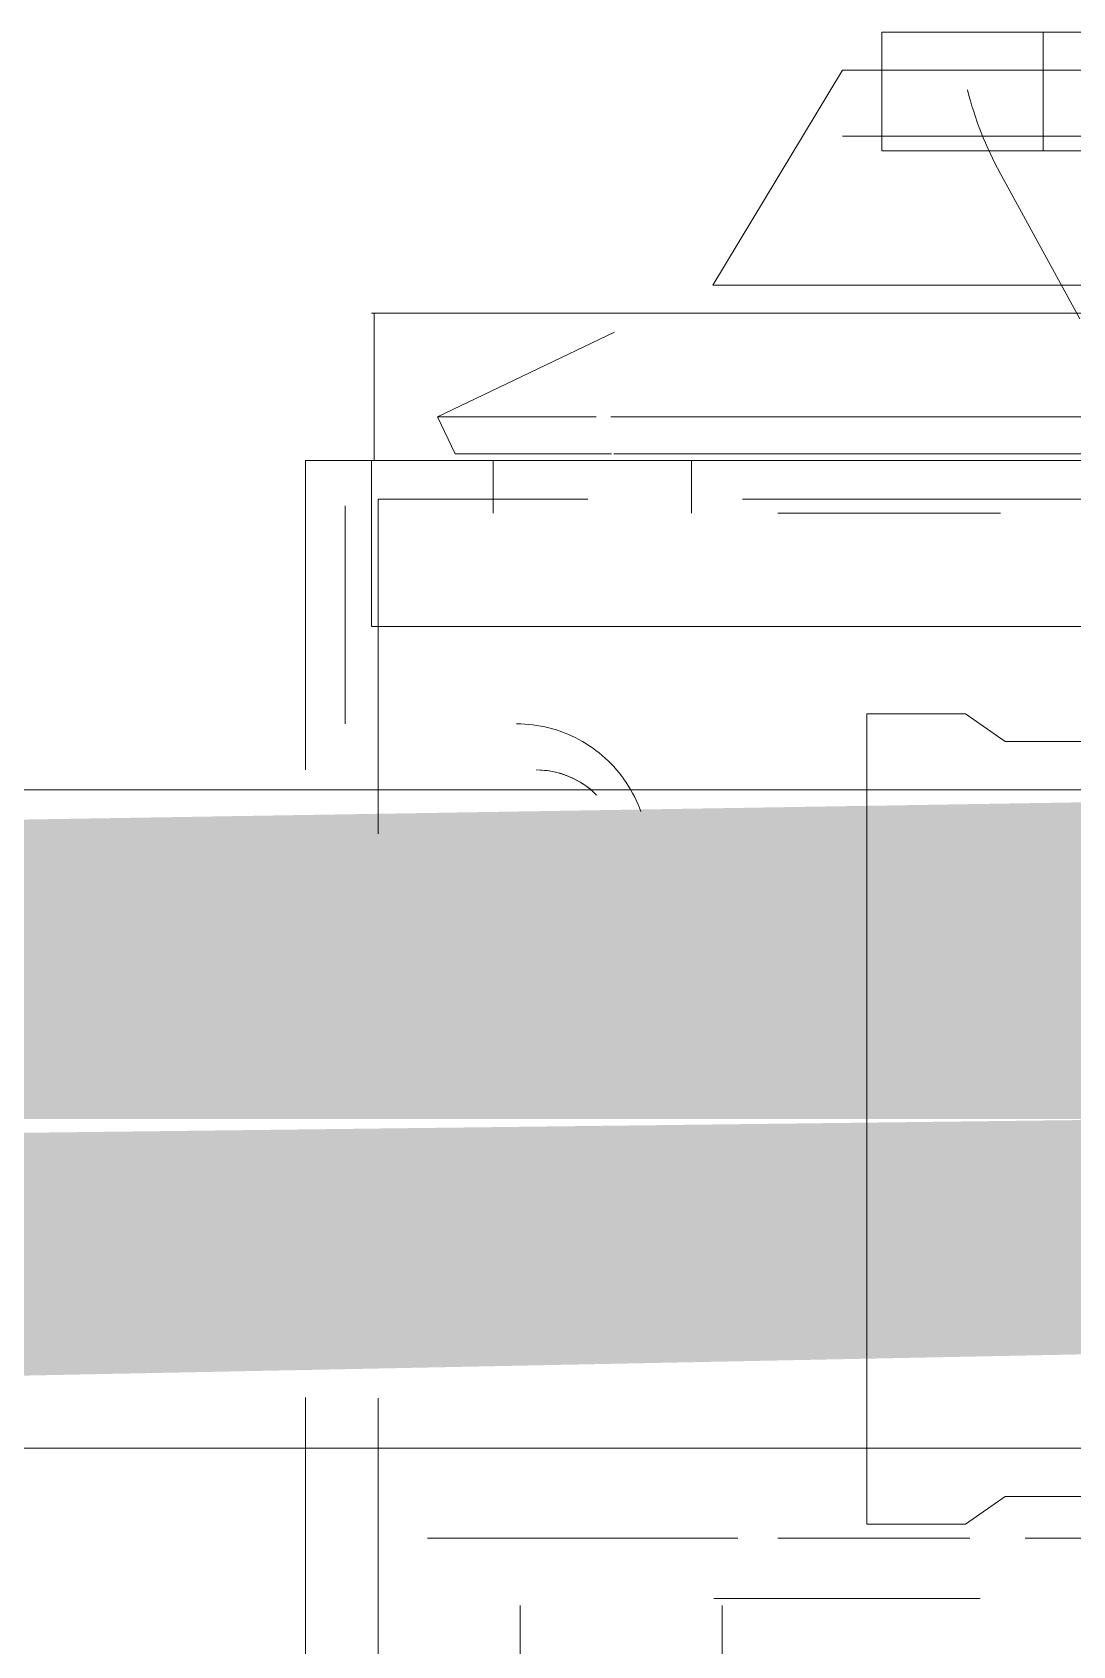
# Model space of a CAD drawing. Header units: metres. Extents: x 147 to 427, y -16 to 162.
# Drawn here: x 318.4139 to 318.4929, y 96.202 to 96.3245 of the extents above; entities that cross this region are included whole.
import ezdxf

# ---------------------------------------------------------------- set-up
doc = ezdxf.new("R2010")
doc.units = ezdxf.units.M
doc.layers.add('P-PIPE', color=7, linetype='Continuous', lineweight=5)
doc.layers.add('P-SANR-FIXT', color=7, linetype='Continuous', lineweight=5)

# ---------------------------------------------------------------- blocks, each defined once
blk = doc.blocks.new('Bomba Jacuzzi1 - 15B-T 1_1_2CV TRIF_220_380V _1 1_2CV_-2414014-TÉRREO 1_20 - Dependente 1')
at = {"layer": 'P-SANR-FIXT', "color": 254, "lineweight": 15, "true_color": 0xd3d3d3}
for p, q in [((0.1188539035430828, 0.1000000000000005), (0.09902800000000002, 0.1000000000000005)), ((0.09902800000000002, 0.1000000000000006), (0.1188539035430828, 0.1000000000000006)), ((0.09902800000000002, 0.1000000000000006), (0.1188539035430828, 0.1000000000000006)), ((0.19, 0.1000000000000006), (0.186, 0.1000000000000006)), ((0.19, 0.09700000000000056), (0.19, 0.1000000000000005)), ((0.19, 0.1000000000000006), (0.19, 0.09700000000000057)), ((0.19, 0.1000000000000006), (0.19, 0.07683985805347095)), ((0.19, 0.076839858053471), (0.19, 0.1000000000000006)), ((0.1774, 0.09407160286886143), (0.1774, 0.08498315557454744)), ((0.187056, 0.09073600000000039), (0.187056, 0.08764424577416534)), ((0.187056, 0.09073600000000039), (0.187056, 0.08764424577416494)), ((0.108184, 0.06718430980361055), (0.108184, 0.08764424577416534)), ((0.108184, 0.06718430980361031), (0.108184, 0.08764424577416524)), ((0.09905600000000002, 0.08369963825268044), (0.103056, 0.08369963825268044)), ((0.19, 0.01354140730138914), (0.19, 0.07654695548751735)), ((0.19048871739608, 0.006406893536596771), (0.19048871739608, 0.076595799890772)), ((0.19048871739608, 0.006406893536597314), (0.19048871739608, 0.07659579989077228)), ((0.193312, 0.006407059882181407), (0.193312, 0.07682858656715098)), ((0.193312, 0.006407059882181957), (0.193312, 0.07682858656715123)), ((0.20117, 0.006283051487931605), (0.20117, 0.07620199585161963)), ((0.186, 0.07071458168750143), (0.19, 0.07071458168750143)), ((0.1036, 0.04879036790187243), (0.1036, 0.06900000000000042)), ((0.187056, 0.02445839976218843), (0.187056, 0.066821590822129)), ((0.108184, 0.04958119805090864), (0.108184, 0.06416004089774308)), ((0.108184, 0.04958119805090833), (0.108184, 0.06416004089774284)), ((0.2007431644073421, 0.04122521755382368), (0.2118003561001532, 0.04726891260466791)), ((0.108184, 0.002565874999678935), (0.108184, 0.04536800000000051)), ((0.108184, 0.00256587499967863), (0.108184, 0.04536800000000023))]:
    blk.add_line(p, q, dxfattribs=at)
at = {"layer": 'P-SANR-FIXT', "color": 9, "lineweight": 15, "true_color": 0xc0c0c0}
for p, q in [((0.1188539035430828, 0.1000000000000005), (0.09902800000000002, 0.1000000000000005)), ((0.19, 0.1000000000000005), (0.1665, 0.1000000000000005)), ((0.1665, 0.1000000000000006), (0.19, 0.1000000000000006)), ((0.19, 0.1000000000000005), (0.1665, 0.1000000000000005)), ((0.1665, 0.1000000000000006), (0.19, 0.1000000000000006)), ((0.19, 0.0768398580534709), (0.19, 0.1000000000000005)), ((0.19, 0.1000000000000006), (0.19, 0.08577184031214714)), ((0.17, 0.09700000000000056), (0.18655092558022, 0.09700000000000056)), ((0.18655092558022, 0.09700000000000057), (0.17, 0.09700000000000057)), ((0.1188133931416311, 0.09449999999974462), (0.09905600000007035, 0.09449999999974462)), ((0.1870560000000503, 0.09449999999974462), (0.1616506350946605, 0.09449999999974462)), ((0.1900000000000608, 0.09499999999968387), (0.177400000000081, 0.09499999999968387)), ((0.1774, 0.09500000000000028), (0.1774, 0.09407259980482967)), ((0.1774, 0.09499999993272737), (0.1774, 0.09407160286886139)), ((0.187056, 0.09127999058431739), (0.187056, 0.09450000000000038)), ((0.187056, 0.08183940065762975), (0.187056, 0.09450000000000038)), ((0.19, 0.09500000000000033), (0.19, 0.09479200000000035)), ((0.19, 0.0940716028688613), (0.19, 0.09499999993272738)), ((0.19, 0.09407259980482975), (0.19, 0.09500000000000028)), ((0.19, 0.0848642184391461), (0.19, 0.09479200000000039)), ((0.19, 0.09479200000000042), (0.19, 0.08468412745096936)), ((0.19, 0.09479200000000033), (0.20117, 0.09479200000000033)), ((0.19, 0.09479200000000039), (0.20117, 0.09479200000000039)), ((0.20117, 0.09479200000000032), (0.20117, 0.09500000000000033)), ((0.20117, 0.08468412745096936), (0.20117, 0.09479200000000042)), ((0.20117, 0.09479200000000039), (0.20117, 0.0848642184391461)), ((0.1774, 0.085162875165203), (0.1774, 0.09407259980482967)), ((0.19, 0.09407259980482967), (0.19, 0.085162875165203)), ((0.19, 0.08498315557454744), (0.19, 0.09407160286886143)), ((0.1933120000000032, 0.08999999999973698), (0.1904887173962121, 0.08865056753442369)), ((0.1997420948821979, 0.07654695548723393), (0.1933120000000032, 0.08999999999973698)), ((0.193312, 0.07794228634059976), (0.193312, 0.09000000000000039)), ((0.19048871739608, 0.07677364354495243), (0.19048871739608, 0.08865056753469339)), ((0.186, 0.08577184031214714), (0.19, 0.08577184031214714)), ((0.1774, 0.08516287516520299), (0.1774, 0.0768398580535091)), ((0.19, 0.07683985805350917), (0.19, 0.08516287516520299)), ((0.19, 0.0764959149721646), (0.19, 0.08498315557454747)), ((0.19, 0.08486421843914604), (0.19, 0.07654695548751728)), ((0.19, 0.08468412745096933), (0.19, 0.0762019958516197)), ((0.20117, 0.07654695548751735), (0.20117, 0.08486421843914606)), ((0.20117, 0.07620199585161963), (0.20117, 0.08468412745096932)), ((0.1774, 0.013541407301387), (0.1774, 0.0768398580535091)), ((0.19, 0.0768398580535091), (0.19, 0.013541407301387)), ((0.20117, 0.07654695548751735), (0.20117, 0.006283051487932062)), ((0.2196250000000995, 0.05924999999980027), (0.2033120000000355, 0.0690779999996972)), ((0.203312, 2.379059794325298e-16), (0.203312, 0.06907800000000035)), ((0.203312, 2.484619597875562e-16), (0.203312, 0.06182169567078039)), ((0.214625, 0.05925000000000034), (0.214625, -0.05924999999999967)), ((0.214625, 0.05925000000000034), (0.214625, -0.05924999999999967)), ((0.219625, 0.05925000000000034), (0.219625, 7.527312106958563e-17)), ((0.213487, 0.05625000000000033), (0.213487, 0.00387298334620773)), ((0.2225, 0.05625000000000033), (0.213487, 0.05625000000000033)), ((0.213487, 0.00387298334620773), (0.213487, 0.05624111040866833)), ((0.213487, 0.05624111040866833), (0.2225, 0.05624111040866833)), ((0.2225, 0.00387298334620773), (0.2225, 0.05625000000000033)), ((0.2225, 0.05624111040866833), (0.2225, 0.00387298334620773)), ((0.2118003561001532, 0.0472689126046679), (0.2007431644073421, 0.04122521755382366)), ((0.222500000000062, 0.04399999999964348), (0.2134870000000398, 0.04399999999964348)), ((0.213487, 0.04400000000000034), (0.213487, -0.04399999999999966)), ((0.213487, 0.04400000000000034), (0.213487, -0.04399999999999966)), ((0.2225, -0.04399999999999966), (0.2225, 0.04400000000000034)), ((0.2225, -0.04399999999999966), (0.2225, 0.04400000000000034))]:
    blk.add_line(p, q, dxfattribs=at)
at = {"layer": 'P-SANR-FIXT', "color": 254, "lineweight": 15, "true_color": 0xe0e0e0}
for p, q in [((0.103056, 0.1000000000000005), (0.09905600000000002, 0.1000000000000005)), ((0.108184, 0.08764424577416534), (0.108184, 0.09073600000000039)), ((0.108184, 0.08764424577416524), (0.108184, 0.09073600000000039)), ((0.187056, 0.08183940065762993), (0.187056, 0.09127999058431739)), ((0.187056, 0.08764424577416534), (0.187056, 0.07857968103778534)), ((0.187056, 0.08764424577416494), (0.187056, 0.07857968103778458)), ((0.1774, 0.08498315557454748), (0.1774, 0.08430079112551744)), ((0.1774, 0.0789658826021504), (0.1774, 0.07649591497216467)), ((0.19, 0.0135414073013794), (0.19, 0.07654695548754778)), ((0.19, 0.01354140730138716), (0.19, 0.0764959149721646)), ((0.19, 0.07620199585161963), (0.19, 0.01354140730138907)), ((0.19, 0.07071458168750144), (0.19, 0.01979397966391515)), ((0.187056, 0.0641600408977432), (0.187056, 0.0474124431774345)), ((0.187056, 0.06416004089774213), (0.187056, 0.0474124431774332)), ((0.187056, 0.0453680000000007), (0.187056, 0.02348420487642317)), ((0.187056, 0.04536799999999939), (0.187056, 0.02348420487642163))]:
    blk.add_line(p, q, dxfattribs=at)
at = {"layer": 'P-SANR-FIXT', "color": 254, "lineweight": 15, "true_color": 0xe9e9e9}
for p, q in [((0.1774, 0.08430079112551744), (0.1774, 0.0789658826021504)), ((0.19, 0.07654695548754781), (0.19, 0.01354140730137944)), ((0.19, 0.03445560592437232), (0.19, 0.07654695548754784)), ((0.09905600000000002, 0.06838664109389185), (0.103056, 0.06838664109389185)), ((0.1774, 0.06416004089772076), (0.1774, 0.04766863833695496)), ((0.187056, 0.04725000000000051), (0.187056, 0.06440075186229645)), ((0.19, 0.03300000000000055), (0.19, 0.04425000000000057)), ((0.19, 0.04425000000000058), (0.19, 0.0344556059243817))]:
    blk.add_line(p, q, dxfattribs=at)
at = {"layer": 'P-SANR-FIXT', "color": 7, "lineweight": 15, "true_color": 0xefefef}
blk.add_line((0.186, 0.06416004089769908), (0.186, 0.04725000000002981), dxfattribs=at)
for centre, radius, start, end in [((0.1600000000000001, 0.08398100000000054), 0.01000000000000003, 331.8066894120339, 359.9999999999994), ((0.1600000000000001, 0.08398100000000057), 0.01, 331.8066894120342, 6.997220299219738e-14), ((0.16, 0.08250000000000057), 0.006499999999999957, 314.9999999999999, 5.470554052117249e-13), ((0.16, 0.08250000000000059), 0.006500000000000001, 329.9999999999996, 0), ((0.16, 0.08250000000000055), 0.006500000000000001, 329.9999999999996, 0), ((0.16, 0.08250000000000059), 0.006499999999999996, 314.9999999999997, 329.9999999999996), ((0.16, 0.08250000000000055), 0.006499999999999996, 314.9999999999997, 329.9999999999996)]:
    blk.add_arc(centre, radius, start, end, dxfattribs=at)
at = {"layer": 'P-SANR-FIXT', "color": 254, "lineweight": 15, "true_color": 0xe9e9e9}
for centre, radius, start, end in [((0.16, 0.08250000000000053), 0.006499999999999964, 315, 6.106664988409952e-13), ((0.1600000000000001, 0.08398100000000054), 0.01000000000000001, 303.6133788240684, 331.806689412034), ((0.1600000000000001, 0.08398100000000057), 0.01000000000000001, 303.6133788240688, 331.8066894120342)]:
    blk.add_arc(centre, radius, start, end, dxfattribs=at)
at = {"layer": 'P-SANR-FIXT', "color": 254, "lineweight": 15, "true_color": 0xe0e0e0}
for centre, radius, start, end in [((0.1600000000000001, 0.08398100000000054), 0.01000000000000003, 289.5167235300855, 303.6133788240684), ((0.1600000000000001, 0.08398100000000057), 0.01000000000000002, 289.5167235300862, 303.6133788240688)]:
    blk.add_arc(centre, radius, start, end, dxfattribs=at)
at = {"layer": 'P-SANR-FIXT', "color": 9, "lineweight": 15, "true_color": 0xc0c0c0}
blk.add_arc((0.2247500000000707, 0.02357699999980719), 0.02700000000020424, 104.2175021997484, 118.6603541523695, dxfattribs=at)
at = {"layer": 'P-SANR-FIXT', "color": 254, "lineweight": 15, "true_color": 0xd3d3d3}
blk.add_arc((0.2247500000000707, 0.0235769999998072), 0.02700000000020421, 104.2175021997488, 118.6603541523699, dxfattribs=at)

msp = doc.modelspace()

# ---------------------------------------------------------------- hatches: boundary and pattern name
at = {"layer": 'P-PIPE', "true_color": 0x00ffff}
for points in [[(318.5031726015943, 96.24195853299301), (318.5002169956699, 96.26610667865023), (317.9637726015942, 96.25736233891533), (317.9742616015942, 96.24195853299301), (318.5002169956699, 96.24195853299301)], [(318.1809008045885, 96.21781038733586), (318.5031726015943, 96.22428086346343), (318.5002169956699, 96.24195853299301), (317.9637726015942, 96.23548805686544), (317.9742616015942, 96.21781038733586), (318.0346726015943, 96.21781038733586)]]:
    msp.add_hatch(color=4, dxfattribs=at).paths.add_polyline_path(points)

# ---------------------------------------------------------------- linework, layer by layer
at = {"layer": 'P-PIPE', "color": 4, "lineweight": 15, "true_color": 0x00ffff}
for p, q in [((318.4847726015942, 96.27270853299302), (318.4772726015943, 96.27270853299302)), ((318.4772726015941, 96.27270853299292), (318.4772726015941, 96.24195853299291)), ((318.4877726015943, 96.27060853299301), (318.4847726015942, 96.27270853299302)), ((318.5136726015943, 96.27060853299301), (318.4877726015943, 96.27060853299301)), ((318.5031726015943, 96.2669585329931), (317.9637726015942, 96.2669585329931)), ((318.4772726015941, 96.24195853299291), (318.4772726015941, 96.2669585329929)), ((318.4772726015941, 96.24195853299291), (318.4772726015941, 96.2112085329929)), ((318.4772726015941, 96.21695853299292), (318.4772726015941, 96.24195853299291)), ((317.9637726015942, 96.216958532993), (318.5031726015943, 96.216958532993)), ((318.4847726015942, 96.21120853299301), (318.4877726015943, 96.21330853299308)), ((318.4877726015943, 96.21330853299308), (318.5136726015943, 96.21330853299308)), ((318.4772726015943, 96.21120853299301), (318.4847726015942, 96.21120853299301))]:
    msp.add_line(p, q, dxfattribs=at)

# ---------------------------------------------------------------- block references
at = {"layer": 'P-SANR-FIXT', "color": 254, "lineweight": 15, "true_color": 0xd3d3d3, "rotation": 89.99999999999915}
msp.add_blockref('Bomba Jacuzzi1 - 15B-T 1_1_2CV TRIF_220_380V _1 1_2CV_-2414014-TÉRREO 1_20 - Dependente 1', (318.5346726015941, 96.10195853299291), dxfattribs=at)

doc.saveas('drawing.dxf')
